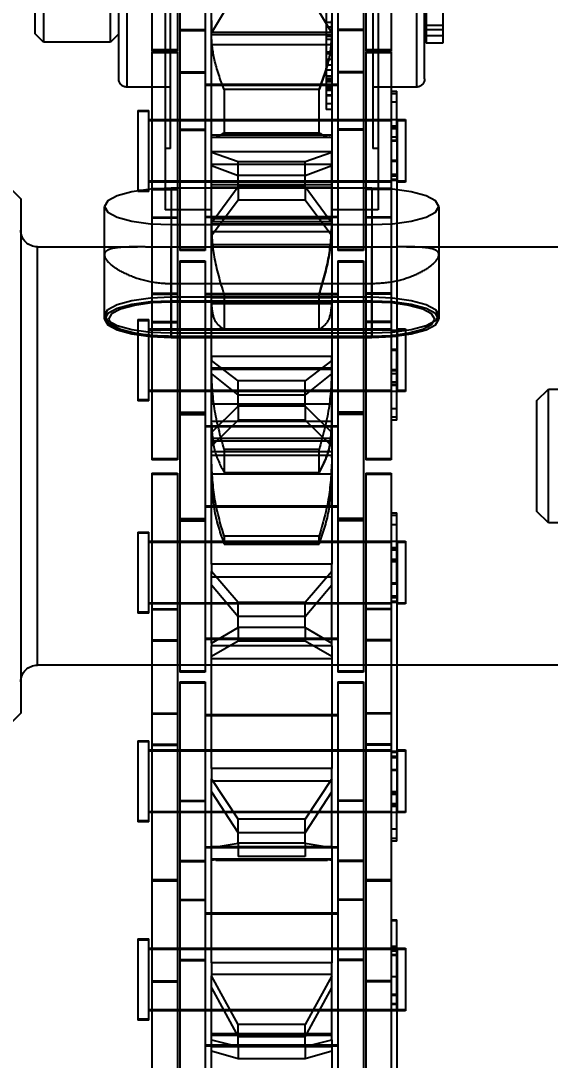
# Model space of a CAD drawing. Header units: metres. Extents: x 0 to 63075, y 0 to 44550.
# Drawn here: x 40363.4 to 40395, y 16396 to 16458.2 of the extents above; entities that cross this region are included whole.
import ezdxf

# ---------------------------------------------------------------- set-up
doc = ezdxf.new("R2010")
doc.units = ezdxf.units.M
doc.header["$LTSCALE"] = 75
doc.linetypes.add('HIDDEN2', pattern=[4.7625, 3.175, -1.5875])
doc.layers.add('SDM', color=7, linetype='Continuous')
doc.layers.add('ST1', color=7, linetype='HIDDEN2')
doc.styles.add('ROMANS', font='ROMANS.SHX')
doc.dimstyles.new('75___1-75', dxfattribs={"dimscale": 75, "dimtxt": 2.5, "dimasz": 2, "dimexe": 1.5, "dimexo": 1, "dimgap": 0.5, "dimtad": 1, "dimdec": 0, "dimzin": 12, "dimtxsty": 'ROMANS', "dimcen": 0, "dimclrd": 256, "dimclre": 256, "dimclrt": 3, "dimazin": 3, "dimtfac": 1, "dimtdec": 0, "dimtmove": 0, "dimatfit": 0, "dimfxl": 1, "dimlwd": -1, "dimlwe": -1, "dimarcsym": 0})

# ---------------------------------------------------------------- blocks, each defined once
blk = doc.blocks.new('*D33')
at = {"layer": 'Defpoints', "color": 0, "transparency": 16777216}
for p in [(40258.386, 16728.439), (42591.048, 16728.439), (40410.623, 16285.374)]:
    blk.add_point(p, dxfattribs=at)
at = {"layer": 'SDM', "transparency": 16777216}
for p, q in [((42591.048, 16878.439), (42591.048, 17585.582)), ((40333.386, 16728.439), (42703.548, 16728.439)), ((42591.048, 16285.374), (42591.048, 16728.439)), ((40485.623, 16285.374), (42703.548, 16285.374)), ((42591.048, 16135.374), (42591.048, 15985.374))]:
    blk.add_line(p, q, dxfattribs=at)
for points in [[(42566.048, 16878.439), (42616.048, 16878.439), (42591.048, 16728.439)], [(42566.048, 16135.374), (42616.048, 16135.374), (42591.048, 16285.374)]]:
    blk.add_solid(points, dxfattribs=at)
at = {"layer": 'SDM', "color": 3, "transparency": 16777216, "insert": (42459.798, 17307.01), "char_height": 187.5, "attachment_point": 5, "rotation": 90, "style": 'ROMANS'}
blk.add_mtext('443', dxfattribs=at)
blk = doc.blocks.new('A$Cb88ac2a3')
at = {"layer": 'ST1'}
for p, q in [((92.645, 1516.745), (92.645, 1535.795)), ((75.843, 1527.408), (75.843, 1516.225)), ((77.363, 1527.408), (77.363, 1516.225)), ((88.637, 1527.408), (88.637, 1516.225)), ((90.157, 1527.408), (90.157, 1516.225)), ((73.855, 1514.544), (73.855, 1526.27)), ((74.344, 1526.27), (74.344, 1514.055)), ((76.625, 1526.27), (76.625, 1506.726)), ((76.944, 1526.27), (76.944, 1510.391)), ((89.056, 1510.391), (89.056, 1526.27)), ((89.375, 1526.27), (89.375, 1506.726)), ((91.656, 1526.27), (91.656, 1514.055)), ((92.145, 1514.544), (92.145, 1526.27)), ((96.645, 1526.27), (96.645, 1516.745)), ((97.145, 1517.245), (97.145, 1526.27)), ((79.395, 1523.077), (79.395, 1517.184)), ((86.605, 1517.184), (86.605, 1523.077)), ((77.515, 1520.874), (77.515, 1514.909)), ((79.035, 1520.874), (79.035, 1514.909)), ((86.965, 1520.874), (86.965, 1514.909)), ((88.485, 1520.874), (88.485, 1514.909)), ((79.4, 1517.296), (81, 1519.964)), ((85, 1519.964), (86.6, 1517.296)), ((72.755, 1519.068), (72.755, 1517.737)), ((73.755, 1519.068), (73.755, 1517.737)), ((79.73, 1518.851), (79.73, 1517.944)), ((72.755, 1517.737), (73.755, 1517.737)), ((72.755, 1517.737), (72.755, 1517.12)), ((73.755, 1517.737), (73.755, 1517.12)), ((79.73, 1517.944), (79.395, 1517.944)), ((79.73, 1517.66), (79.395, 1517.66)), ((79.4, 1517.321), (79.4, 1518.042)), ((79.73, 1517.944), (79.73, 1517.341)), ((86.6, 1518.042), (86.6, 1517.321)), ((72.755, 1517.484), (73.755, 1517.484)), ((72.755, 1517.12), (73.755, 1517.12)), ((72.755, 1517.12), (72.755, 1516.673)), ((73.755, 1517.12), (73.755, 1516.673)), ((77.515, 1517.498), (79.035, 1517.498)), ((77.515, 1517.45), (79.035, 1517.45)), ((79.73, 1517.341), (79.395, 1517.341)), ((79.395, 1517.184), (79.395, 1517.114)), ((79.395, 1517.184), (86.605, 1517.184)), ((79.395, 1517.114), (79.395, 1511.166)), ((79.73, 1517.098), (79.395, 1517.098)), ((79.4, 1517.321), (86.6, 1517.321)), ((79.4, 1517.321), (79.4, 1510.188)), ((79.73, 1517.341), (79.73, 1516.913)), ((86.6, 1510.188), (86.6, 1517.321)), ((86.605, 1517.114), (86.605, 1517.184)), ((86.605, 1511.166), (86.605, 1517.114)), ((88.485, 1517.498), (86.965, 1517.498)), ((88.485, 1517.45), (86.965, 1517.45)), ((92.145, 1517.245), (92.645, 1516.745)), ((96.645, 1516.745), (97.145, 1517.245)), ((72.755, 1516.673), (73.755, 1516.673)), ((79.73, 1516.913), (79.395, 1516.913)), ((79.4, 1516.585), (86.6, 1516.585)), ((79.73, 1516.913), (79.73, 1516.063)), ((92.645, 1516.745), (96.645, 1516.745)), ((75.843, 1516.276), (77.363, 1516.276)), ((75.843, 1516.225), (77.363, 1516.225)), ((75.843, 1516.188), (75.843, 1516.134)), ((77.363, 1516.188), (75.843, 1516.188)), ((75.843, 1516.134), (75.843, 1507.932)), ((77.363, 1516.134), (75.843, 1516.134)), ((77.363, 1516.188), (77.363, 1516.134)), ((77.363, 1516.134), (77.363, 1507.932)), ((79.73, 1516.17), (79.395, 1516.17)), ((79.73, 1516.063), (79.395, 1516.063)), ((79.73, 1515.729), (79.395, 1515.729)), ((79.73, 1516.063), (79.73, 1512.717)), ((88.637, 1516.276), (90.157, 1516.276)), ((88.637, 1516.225), (90.157, 1516.225)), ((88.637, 1516.188), (88.637, 1516.134)), ((90.157, 1516.188), (88.637, 1516.188)), ((88.637, 1516.134), (88.637, 1507.932)), ((90.157, 1516.134), (88.637, 1516.134)), ((90.157, 1516.188), (90.157, 1516.134)), ((90.157, 1516.134), (90.157, 1507.932)), ((79.73, 1515.381), (79.395, 1515.381)), ((77.515, 1514.966), (79.035, 1514.966)), ((77.515, 1514.909), (79.035, 1514.909)), ((77.515, 1514.909), (77.515, 1504.294)), ((79.035, 1514.909), (79.035, 1504.294)), ((79.73, 1515.084), (79.395, 1515.084)), ((79.73, 1514.724), (79.395, 1514.724)), ((79.73, 1514.6), (79.395, 1514.6)), ((79.73, 1514.544), (79.395, 1514.544)), ((79.73, 1514.479), (79.395, 1514.479)), ((88.485, 1514.966), (86.965, 1514.966)), ((88.485, 1514.909), (86.965, 1514.909)), ((86.965, 1514.909), (86.965, 1504.294)), ((88.485, 1514.909), (88.485, 1504.294)), ((74.344, 1514.055), (76.944, 1514.055)), ((86.965, 1514.228), (79.035, 1514.228)), ((86.965, 1514.174), (79.035, 1514.174)), ((79.73, 1514.456), (79.395, 1514.456)), ((79.73, 1514.39), (79.395, 1514.39)), ((79.73, 1514.2), (79.395, 1514.2)), ((79.73, 1514.12), (79.395, 1514.12)), ((79.73, 1514.096), (79.395, 1514.096)), ((79.73, 1513.995), (79.395, 1513.995)), ((79.73, 1513.887), (79.395, 1513.887)), ((79.73, 1513.875), (79.395, 1513.875)), ((79.73, 1513.871), (79.395, 1513.871)), ((79.395, 1513.85), (79.73, 1513.85)), ((80.157, 1513.907), (85.843, 1513.907)), ((80.157, 1511.329), (80.157, 1513.907)), ((85.843, 1513.907), (85.843, 1511.329)), ((89.056, 1514.055), (91.656, 1514.055)), ((75.511, 1513.648), (75.511, 1513.82)), ((75.843, 1513.82), (75.511, 1513.82)), ((75.511, 1513.648), (75.843, 1513.648)), ((75.511, 1510.816), (75.511, 1513.648)), ((79.73, 1513.592), (79.395, 1513.592)), ((79.73, 1513.589), (79.395, 1513.589)), ((79.395, 1513.537), (79.73, 1513.537)), ((75.511, 1513.148), (75.843, 1513.148)), ((79.395, 1513.051), (79.73, 1513.051)), ((79.395, 1512.717), (79.73, 1512.717)), ((90.342, 1512.612), (90.342, 1512.667)), ((91, 1512.667), (90.342, 1512.667)), ((90.342, 1507.815), (90.342, 1512.612)), ((91, 1512.612), (90.342, 1512.612)), ((91, 1512.667), (91, 1512.612)), ((91, 1512.612), (91, 1507.815)), ((75, 1512.113), (75, 1512.059)), ((75.474, 1512.113), (75, 1512.113)), ((75, 1512.059), (75, 1508.369)), ((75.474, 1512.059), (75, 1512.059)), ((75.474, 1512.059), (75.474, 1512.113)), ((75.474, 1508.369), (75.474, 1512.059)), ((77.363, 1512.113), (75.511, 1512.113)), ((90.342, 1512.113), (75.843, 1512.113)), ((77.363, 1512.059), (75.843, 1512.059)), ((90.342, 1512.059), (75.843, 1512.059)), ((79.035, 1512.113), (77.515, 1512.113)), ((79.035, 1512.059), (77.515, 1512.059)), ((86.965, 1512.113), (79.035, 1512.113)), ((86.965, 1512.059), (79.035, 1512.059)), ((88.485, 1512.113), (86.965, 1512.113)), ((88.485, 1512.059), (86.965, 1512.059)), ((90.157, 1512.113), (88.637, 1512.113)), ((90.157, 1512.059), (88.637, 1512.059)), ((75.843, 1511.744), (75.474, 1511.744)), ((75.843, 1511.69), (75.474, 1511.69)), ((75.511, 1511.555), (75.843, 1511.555)), ((77.515, 1511.534), (79.035, 1511.534)), ((77.515, 1511.484), (79.035, 1511.484)), ((88.485, 1511.534), (86.965, 1511.534)), ((88.485, 1511.484), (86.965, 1511.484)), ((75.511, 1511.055), (75.843, 1511.055)), ((75.511, 1510.873), (75.843, 1510.873)), ((75.511, 1510.816), (75.843, 1510.816)), ((75.511, 1510.816), (75.511, 1498.299)), ((79.392, 1511.05), (86.608, 1511.05)), ((79.392, 1511.05), (79.392, 1511.05)), ((86.605, 1511.21), (79.395, 1511.21)), ((79.395, 1511.182), (86.605, 1511.182)), ((79.395, 1511.166), (79.395, 1506)), ((85.843, 1511.329), (80.157, 1511.329)), ((86.605, 1506), (86.605, 1511.166)), ((76.625, 1510.391), (76.944, 1510.391)), ((79.4, 1510.188), (86.6, 1510.188)), ((79.4, 1510.152), (79.4, 1510.188)), ((79.4, 1510.152), (81, 1509.584)), ((79.4, 1505.945), (79.4, 1510.152)), ((85, 1509.584), (86.6, 1510.152)), ((86.6, 1510.188), (86.6, 1510.152)), ((86.6, 1505.945), (86.6, 1510.152)), ((89.056, 1510.391), (89.375, 1510.391)), ((75.511, 1509.663), (75.843, 1509.663)), ((75.511, 1509.612), (75.843, 1509.612)), ((81, 1508.123), (81, 1509.584)), ((81, 1509.584), (85, 1509.584)), ((85, 1508.123), (85, 1509.584)), ((79.4, 1509.425), (86.6, 1509.425)), ((81, 1508.765), (79.4, 1509.376)), ((86.6, 1509.376), (85, 1508.765)), ((75, 1508.423), (75.474, 1508.423)), ((75, 1508.369), (75.474, 1508.369)), ((75.474, 1508.792), (75.843, 1508.792)), ((75.474, 1508.738), (75.843, 1508.738)), ((75.511, 1508.823), (75.843, 1508.823)), ((75.511, 1508.768), (75.843, 1508.768)), ((75.511, 1508.522), (75.843, 1508.522)), ((75.511, 1508.468), (75.843, 1508.468)), ((75.843, 1508.423), (77.363, 1508.423)), ((75.843, 1508.423), (90.342, 1508.423)), ((75.843, 1508.369), (77.363, 1508.369)), ((75.843, 1508.369), (90.342, 1508.369)), ((77.515, 1508.423), (79.035, 1508.423)), ((77.515, 1508.369), (79.035, 1508.369)), ((79.035, 1508.423), (86.965, 1508.423)), ((79.035, 1508.369), (86.965, 1508.369)), ((81, 1508.765), (85, 1508.765)), ((86.965, 1508.423), (88.485, 1508.423)), ((86.965, 1508.369), (88.485, 1508.369)), ((88.637, 1508.423), (90.157, 1508.423)), ((88.637, 1508.369), (90.157, 1508.369)), ((75.843, 1507.99), (77.363, 1507.99)), ((75.843, 1507.932), (77.363, 1507.932)), ((75.843, 1507.932), (75.843, 1501.673)), ((77, 1508.004), (77, 1501.267)), ((77, 1508.004), (89, 1508.004)), ((77.363, 1507.932), (77.363, 1501.673)), ((86.6, 1508.234), (79.4, 1508.234)), ((86.6, 1508.225), (79.4, 1508.225)), ((81, 1508.123), (79.4, 1505.945)), ((79.4, 1508.052), (86.6, 1508.052)), ((81, 1508.123), (85, 1508.123)), ((81, 1508.123), (81, 1507.301)), ((86.6, 1505.945), (85, 1508.123)), ((85, 1508.123), (85, 1507.301)), ((90.157, 1507.99), (88.637, 1507.99)), ((90.157, 1507.932), (88.637, 1507.932)), ((88.637, 1507.932), (88.637, 1501.673)), ((89, 1508.004), (89, 1501.267)), ((90.157, 1507.932), (90.157, 1501.673)), ((90.342, 1507.87), (91, 1507.87)), ((90.342, 1507.815), (91, 1507.815)), ((98.5, 1507.875), (98, 1507.375)), ((79.4, 1505.158), (81, 1507.301)), ((81, 1507.301), (85, 1507.301)), ((85, 1507.301), (86.6, 1505.158)), ((98, 1507.375), (98, 1476.625)), ((73, 1506.918), (73, 1500.181)), ((76.625, 1506.726), (79.395, 1506.726)), ((86.605, 1506.726), (89.375, 1506.726)), ((93, 1500.181), (93, 1506.918)), ((75.843, 1506.289), (77.363, 1506.289)), ((75.843, 1506.238), (77.363, 1506.238)), ((77, 1505.832), (77, 1499.095)), ((89, 1505.832), (77, 1505.832)), ((79.035, 1506.308), (86.965, 1506.308)), ((79.035, 1506.254), (86.965, 1506.254)), ((79.395, 1506), (86.605, 1506)), ((79.395, 1506), (79.395, 1505.897)), ((79.395, 1505.897), (79.395, 1506)), ((79.395, 1505.897), (79.395, 1501.048)), ((79.4, 1506.188), (86.6, 1506.188)), ((79.4, 1505.398), (79.4, 1505.945)), ((86.6, 1505.88), (79.4, 1505.88)), ((86.6, 1505.945), (86.6, 1505.398)), ((86.605, 1505.897), (86.605, 1506)), ((86.605, 1506), (86.605, 1505.897)), ((86.605, 1501.048), (86.605, 1505.897)), ((90.157, 1506.289), (88.637, 1506.289)), ((90.157, 1506.238), (88.637, 1506.238)), ((89, 1505.832), (89, 1499.095)), ((79.4, 1505.398), (86.6, 1505.398)), ((79.4, 1505.398), (79.4, 1497.957)), ((86.6, 1497.957), (86.6, 1505.398)), ((79.4, 1504.623), (86.6, 1504.623)), ((74.936, 1504.5), (41.238, 1504.5)), ((73, 1504.03), (73, 1500.421)), ((77, 1501.267), (77, 1504.484)), ((77, 1504.484), (89, 1504.484)), ((77, 1501.507), (77, 1504.484)), ((77.515, 1504.348), (79.035, 1504.348)), ((77.515, 1504.294), (79.035, 1504.294)), ((79.4, 1504.484), (86.6, 1504.484)), ((86.965, 1504.348), (88.485, 1504.348)), ((86.965, 1504.294), (88.485, 1504.294)), ((89, 1501.267), (89, 1504.484)), ((89, 1501.507), (89, 1504.484)), ((97, 1504.5), (91.027, 1504.5)), ((93, 1500.421), (93, 1504.03)), ((97, 1479.525), (97, 1504.497)), ((97, 1479.525), (97, 1504.497)), ((77.515, 1503.673), (77.515, 1503.618)), ((79.035, 1503.673), (77.515, 1503.673)), ((77.515, 1503.618), (77.515, 1494.477)), ((79.035, 1503.618), (77.515, 1503.618)), ((79.035, 1503.673), (79.035, 1503.618)), ((79.035, 1503.618), (79.035, 1494.477)), ((86.965, 1503.673), (86.965, 1503.618)), ((88.485, 1503.673), (86.965, 1503.673)), ((86.965, 1503.618), (86.965, 1494.477)), ((88.485, 1503.618), (86.965, 1503.618)), ((88.485, 1503.673), (88.485, 1503.618)), ((88.485, 1503.618), (88.485, 1494.477)), ((77, 1499.095), (77, 1502.312)), ((89, 1502.312), (77, 1502.312)), ((77, 1499.335), (77, 1502.312)), ((86.6, 1502.312), (79.4, 1502.312)), ((89, 1499.095), (89, 1502.312)), ((89, 1499.335), (89, 1502.312)), ((75.843, 1501.733), (77.363, 1501.733)), ((75.843, 1501.673), (77.363, 1501.673)), ((75.843, 1501.673), (75.843, 1491.778)), ((77, 1501.199), (77, 1501.507)), ((89, 1501.507), (77, 1501.507)), ((77.363, 1501.673), (77.363, 1491.778)), ((86.965, 1501.713), (79.035, 1501.713)), ((86.965, 1501.658), (79.035, 1501.658)), ((86.605, 1501.473), (79.395, 1501.473)), ((80.157, 1501.663), (85.843, 1501.663)), ((80.157, 1499.562), (80.157, 1501.663)), ((85.843, 1501.663), (85.843, 1499.562)), ((90.157, 1501.733), (88.637, 1501.733)), ((90.157, 1501.673), (88.637, 1501.673)), ((88.637, 1501.673), (88.637, 1491.778)), ((89, 1501.507), (89, 1501.199)), ((90.157, 1501.673), (90.157, 1491.778)), ((77, 1501.267), (89, 1501.267)), ((77, 1501.199), (89, 1501.199)), ((79.395, 1501.107), (86.605, 1501.107)), ((79.395, 1501.048), (79.395, 1497.261)), ((86.605, 1497.261), (86.605, 1501.048)), ((89, 1501.199), (89.583, 1501.186)), ((75, 1499.598), (75, 1499.543)), ((75.474, 1499.598), (75, 1499.598)), ((75.474, 1499.543), (75.474, 1499.598)), ((75.843, 1500.032), (77.363, 1500.032)), ((75.843, 1499.98), (77.363, 1499.98)), ((77.363, 1499.598), (75.843, 1499.598)), ((90.342, 1499.598), (75.843, 1499.598)), ((79.035, 1499.598), (77.515, 1499.598)), ((86.965, 1499.598), (79.035, 1499.598)), ((85.843, 1499.562), (80.157, 1499.562)), ((88.485, 1499.598), (86.965, 1499.598)), ((90.157, 1500.032), (88.637, 1500.032)), ((90.157, 1499.98), (88.637, 1499.98)), ((90.157, 1499.598), (88.637, 1499.598)), ((90.342, 1500.096), (90.342, 1500.152)), ((91, 1500.152), (90.342, 1500.152)), ((90.342, 1495.299), (90.342, 1500.096)), ((91, 1500.096), (90.342, 1500.096)), ((91, 1500.152), (91, 1500.096)), ((91, 1500.096), (91, 1495.299)), ((75, 1499.543), (75, 1495.853)), ((75.474, 1499.543), (75, 1499.543)), ((75.474, 1495.853), (75.474, 1499.543)), ((75.843, 1499.229), (75.474, 1499.229)), ((75.843, 1499.174), (75.474, 1499.174)), ((75.511, 1499.499), (75.843, 1499.499)), ((75.511, 1499.443), (75.843, 1499.443)), ((75.511, 1499.198), (75.843, 1499.198)), ((75.511, 1499.143), (75.843, 1499.143)), ((77.363, 1499.543), (75.843, 1499.543)), ((90.342, 1499.543), (75.843, 1499.543)), ((77, 1499.335), (89, 1499.335)), ((77, 1499.335), (77, 1499.154)), ((89, 1499.162), (77, 1499.162)), ((77, 1499.153), (89, 1499.153)), ((89, 1499.095), (77, 1499.095)), ((79.035, 1499.543), (77.515, 1499.543)), ((86.965, 1499.543), (79.035, 1499.543)), ((88.485, 1499.543), (86.965, 1499.543)), ((90.157, 1499.543), (88.637, 1499.543)), ((89, 1499.335), (89, 1499.154)), ((75.511, 1498.358), (75.843, 1498.358)), ((75.511, 1498.299), (75.843, 1498.299)), ((75.511, 1494.146), (75.511, 1498.299)), ((79.4, 1497.957), (86.6, 1497.957)), ((79.4, 1497.715), (79.4, 1497.957)), ((79.4, 1497.715), (81, 1496.485)), ((79.4, 1493.4), (79.4, 1497.715)), ((85, 1496.485), (86.6, 1497.715)), ((86.6, 1497.957), (86.6, 1497.715)), ((86.6, 1493.4), (86.6, 1497.715)), ((75.511, 1497.149), (75.843, 1497.149)), ((75.511, 1497.096), (75.843, 1497.096)), ((79.395, 1497.261), (86.605, 1497.261)), ((79.395, 1497.261), (79.395, 1497.138)), ((79.395, 1497.138), (79.395, 1497.261)), ((79.395, 1497.138), (79.395, 1493.973)), ((79.4, 1497.171), (86.6, 1497.171)), ((86.605, 1497.138), (86.605, 1497.261)), ((86.605, 1497.261), (86.605, 1497.138)), ((86.605, 1493.973), (86.605, 1497.138)), ((75.511, 1496.914), (75.843, 1496.914)), ((81, 1495.644), (79.4, 1496.915)), ((81, 1494.987), (81, 1496.485)), ((81, 1496.485), (85, 1496.485)), ((86.6, 1496.915), (85, 1495.644)), ((85, 1494.987), (85, 1496.485)), ((66.444, 1496), (37.135, 1496)), ((66.444, 1492), (66.444, 1496)), ((67.135, 1495.309), (66.444, 1496)), ((75, 1495.908), (75.474, 1495.908)), ((75, 1495.853), (75.474, 1495.853)), ((75.474, 1496.277), (75.843, 1496.277)), ((75.474, 1496.222), (75.843, 1496.222)), ((75.511, 1496.411), (75.843, 1496.411)), ((75.511, 1495.853), (77.363, 1495.853)), ((75.843, 1495.908), (77.363, 1495.908)), ((75.843, 1495.908), (90.342, 1495.908)), ((75.843, 1495.853), (90.342, 1495.853)), ((77.515, 1495.908), (79.035, 1495.908)), ((77.515, 1495.853), (79.035, 1495.853)), ((79.035, 1495.908), (86.965, 1495.908)), ((79.035, 1495.853), (86.965, 1495.853)), ((86.965, 1495.908), (88.485, 1495.908)), ((86.965, 1495.853), (88.485, 1495.853)), ((88.637, 1495.908), (90.157, 1495.908)), ((88.637, 1495.853), (90.157, 1495.853)), ((67.135, 1492), (67.135, 1495.309)), ((81, 1495.644), (85, 1495.644)), ((90.342, 1495.355), (91, 1495.355)), ((90.342, 1495.299), (91, 1495.299)), ((75.511, 1494.821), (75.843, 1494.821)), ((77.515, 1494.621), (79.035, 1494.621)), ((86.605, 1495.118), (79.395, 1495.118)), ((81, 1494.987), (79.4, 1493.4)), ((81, 1494.987), (85, 1494.987)), ((81, 1494.987), (81, 1494.145)), ((86.6, 1493.4), (85, 1494.987)), ((85, 1494.987), (85, 1494.145)), ((88.485, 1494.621), (86.965, 1494.621)), ((75.511, 1494.319), (75.843, 1494.319)), ((75.511, 1494.146), (75.843, 1494.146)), ((77.515, 1494.569), (79.035, 1494.569)), ((77.515, 1494.536), (79.035, 1494.536)), ((77.515, 1494.477), (79.035, 1494.477)), ((77.515, 1494.477), (77.515, 1488.127)), ((79.035, 1494.477), (79.035, 1488.127)), ((79.395, 1494.068), (86.605, 1494.068)), ((79.395, 1493.973), (79.395, 1492.021)), ((79.4, 1492.598), (81, 1494.145)), ((81, 1494.145), (85, 1494.145)), ((85, 1494.145), (86.6, 1492.598)), ((86.605, 1492.021), (86.605, 1493.973)), ((88.485, 1494.569), (86.965, 1494.569)), ((88.485, 1494.536), (86.965, 1494.536)), ((88.485, 1494.477), (86.965, 1494.477)), ((86.965, 1494.477), (86.965, 1488.127)), ((88.485, 1494.477), (88.485, 1488.127)), ((79.035, 1493.793), (86.965, 1493.793)), ((79.035, 1493.738), (86.965, 1493.738)), ((79.4, 1493.044), (79.4, 1493.4)), ((86.6, 1493.4), (86.6, 1493.044)), ((86.605, 1492.911), (79.395, 1492.911)), ((79.4, 1493.044), (86.6, 1493.044)), ((79.4, 1493.044), (79.4, 1485.535)), ((86.6, 1485.535), (86.6, 1493.044)), ((79.4, 1492.255), (86.6, 1492.255)), ((80.157, 1492.387), (85.843, 1492.387)), ((80.157, 1491.016), (80.157, 1492.387)), ((85.843, 1492.387), (85.843, 1491.016)), ((66.444, 1488), (66.444, 1492)), ((67.135, 1488.69), (67.135, 1492)), ((75.843, 1491.833), (77.363, 1491.833)), ((75.843, 1491.778), (77.363, 1491.778)), ((79.395, 1492.021), (86.605, 1492.021)), ((79.395, 1492.021), (79.395, 1491.892)), ((79.395, 1491.892), (79.395, 1492.021)), ((79.395, 1491.892), (79.395, 1490.793)), ((86.605, 1491.892), (86.605, 1492.021)), ((86.605, 1490.793), (86.605, 1491.892)), ((88.637, 1491.833), (90.157, 1491.833)), ((88.637, 1491.778), (90.157, 1491.778)), ((75.843, 1490.974), (75.843, 1490.918)), ((77.363, 1490.974), (75.843, 1490.974)), ((75.843, 1490.918), (75.843, 1480.942)), ((77.363, 1490.918), (75.843, 1490.918)), ((77.363, 1490.974), (77.363, 1490.918)), ((77.363, 1490.918), (77.363, 1480.942)), ((79.395, 1490.912), (86.605, 1490.912)), ((85.843, 1491.016), (80.157, 1491.016)), ((88.637, 1490.974), (88.637, 1490.918)), ((90.157, 1490.974), (88.637, 1490.974)), ((88.637, 1490.918), (88.637, 1480.942)), ((90.157, 1490.918), (88.637, 1490.918)), ((90.157, 1490.974), (90.157, 1490.918)), ((90.157, 1490.918), (90.157, 1480.942)), ((86.965, 1489.014), (79.035, 1489.014)), ((66.444, 1488), (67.135, 1488.69)), ((75.511, 1488.449), (75.511, 1488.606)), ((75.843, 1488.606), (75.511, 1488.606)), ((75.511, 1488.449), (75.843, 1488.449)), ((75.511, 1487.895), (75.511, 1488.449)), ((86.965, 1488.958), (79.035, 1488.958)), ((37.135, 1488), (66.444, 1488)), ((75.511, 1487.895), (75.843, 1487.895)), ((75.511, 1484.332), (75.511, 1487.895)), ((77.515, 1488.271), (79.035, 1488.271)), ((77.515, 1488.219), (79.035, 1488.219)), ((77.515, 1488.187), (79.035, 1488.187)), ((77.515, 1488.127), (79.035, 1488.127)), ((77.515, 1488.127), (77.515, 1479.078)), ((79.035, 1488.127), (79.035, 1479.078)), ((88.485, 1488.271), (86.965, 1488.271)), ((88.485, 1488.219), (86.965, 1488.219)), ((88.485, 1488.187), (86.965, 1488.187)), ((88.485, 1488.127), (86.965, 1488.127)), ((86.965, 1488.127), (86.965, 1479.078)), ((88.485, 1488.127), (88.485, 1479.078)), ((80.157, 1487.198), (85.843, 1487.198)), ((80.157, 1486.722), (80.157, 1487.198)), ((85.843, 1487.198), (85.843, 1486.722)), ((90.342, 1487.397), (90.342, 1487.452)), ((91, 1487.452), (90.342, 1487.452)), ((90.342, 1487.354), (90.342, 1487.397)), ((91, 1487.397), (90.342, 1487.397)), ((90.342, 1482.6), (90.342, 1487.354)), ((91, 1487.452), (91, 1487.397)), ((91, 1487.397), (91, 1482.6)), ((75, 1486.899), (75, 1486.843)), ((75.474, 1486.899), (75, 1486.899)), ((75, 1486.843), (75, 1483.153)), ((75.474, 1486.843), (75, 1486.843)), ((75.474, 1486.843), (75.474, 1486.899)), ((75.474, 1483.153), (75.474, 1486.843)), ((75.843, 1486.53), (75.474, 1486.53)), ((77.363, 1486.899), (75.511, 1486.899)), ((90.342, 1486.899), (75.843, 1486.899)), ((77.363, 1486.843), (75.843, 1486.843)), ((90.342, 1486.843), (75.843, 1486.843)), ((79.035, 1486.899), (77.515, 1486.899)), ((79.035, 1486.843), (77.515, 1486.843)), ((86.965, 1486.899), (79.035, 1486.899)), ((86.965, 1486.843), (79.035, 1486.843)), ((85.843, 1486.722), (80.157, 1486.722)), ((88.485, 1486.899), (86.965, 1486.899)), ((88.485, 1486.843), (86.965, 1486.843)), ((90.157, 1486.899), (88.637, 1486.899)), ((90.157, 1486.843), (88.637, 1486.843)), ((75.843, 1486.474), (75.474, 1486.474)), ((75.511, 1486.362), (75.843, 1486.362)), ((75.511, 1485.809), (75.843, 1485.809)), ((75.511, 1485.718), (75.843, 1485.718)), ((75.511, 1485.665), (75.843, 1485.665)), ((79.4, 1485.535), (86.6, 1485.535)), ((79.4, 1485.094), (79.4, 1485.535)), ((86.6, 1485.535), (86.6, 1485.094)), ((79.4, 1485.094), (81, 1483.242)), ((79.4, 1480.809), (79.4, 1485.094)), ((79.4, 1484.75), (86.6, 1484.75)), ((85, 1483.242), (86.6, 1485.094)), ((86.6, 1480.809), (86.6, 1485.094)), ((75.511, 1484.39), (75.843, 1484.39)), ((75.511, 1484.332), (75.843, 1484.332)), ((75.511, 1484.332), (75.511, 1471.857)), ((81, 1482.406), (79.4, 1484.296)), ((86.6, 1484.296), (85, 1482.406)), ((75.474, 1483.578), (75.843, 1483.578)), ((75.474, 1483.522), (75.843, 1483.522)), ((75.511, 1483.629), (75.843, 1483.629)), ((75.511, 1483.574), (75.843, 1483.574)), ((75, 1483.209), (75.474, 1483.209)), ((75, 1483.153), (75.474, 1483.153)), ((75.511, 1483.298), (75.843, 1483.298)), ((75.511, 1483.242), (75.843, 1483.242)), ((75.843, 1483.209), (77.363, 1483.209)), ((75.843, 1483.209), (90.342, 1483.209)), ((75.843, 1483.153), (77.363, 1483.153)), ((75.843, 1483.153), (90.342, 1483.153)), ((75.843, 1482.869), (77.363, 1482.869)), ((75.843, 1482.817), (77.363, 1482.817)), ((77.515, 1483.209), (79.035, 1483.209)), ((77.515, 1483.153), (79.035, 1483.153)), ((79.035, 1483.209), (86.965, 1483.209)), ((79.035, 1483.153), (86.965, 1483.153)), ((81, 1481.754), (81, 1483.242)), ((81, 1483.242), (85, 1483.242)), ((85, 1481.754), (85, 1483.242)), ((86.965, 1483.209), (88.485, 1483.209)), ((86.965, 1483.153), (88.485, 1483.153)), ((88.637, 1483.209), (90.157, 1483.209)), ((88.637, 1483.153), (90.157, 1483.153)), ((90.157, 1482.869), (88.637, 1482.869)), ((90.157, 1482.817), (88.637, 1482.817)), ((81, 1482.406), (85, 1482.406)), ((90.342, 1482.655), (91, 1482.655)), ((90.342, 1482.6), (91, 1482.6)), ((81, 1481.754), (79.4, 1480.809)), ((81, 1481.754), (85, 1481.754)), ((81, 1481.754), (81, 1480.921)), ((86.6, 1480.809), (85, 1481.754)), ((85, 1481.754), (85, 1480.921)), ((75.843, 1481.001), (77.363, 1481.001)), ((75.843, 1480.942), (77.363, 1480.942)), ((75.843, 1480.942), (75.843, 1474.705)), ((77.363, 1480.942), (77.363, 1474.705)), ((79.035, 1481.094), (86.965, 1481.094)), ((79.035, 1481.038), (86.965, 1481.038)), ((79.4, 1480.019), (81, 1480.921)), ((81, 1480.921), (85, 1480.921)), ((85, 1480.921), (86.6, 1480.019)), ((90.157, 1481.001), (88.637, 1481.001)), ((90.157, 1480.942), (88.637, 1480.942)), ((88.637, 1480.942), (88.637, 1474.705)), ((90.157, 1480.942), (90.157, 1474.705)), ((79.4, 1480.656), (79.4, 1480.809)), ((79.4, 1480.656), (86.6, 1480.656)), ((79.4, 1480.656), (79.4, 1473.321)), ((86.6, 1480.809), (86.6, 1480.656)), ((86.6, 1473.321), (86.6, 1480.656)), ((79.4, 1479.878), (86.6, 1479.878)), ((41.238, 1479.5), (97, 1479.5)), ((77.515, 1479.134), (79.035, 1479.134)), ((77.515, 1479.078), (79.035, 1479.078)), ((79.4, 1479.5), (86.6, 1479.5)), ((86.965, 1479.134), (88.485, 1479.134)), ((86.965, 1479.078), (88.485, 1479.078)), ((77.515, 1478.498), (77.515, 1478.444)), ((79.035, 1478.498), (77.515, 1478.498)), ((77.515, 1478.444), (77.515, 1467.763)), ((79.035, 1478.444), (77.515, 1478.444)), ((79.035, 1478.498), (79.035, 1478.444)), ((79.035, 1478.444), (79.035, 1467.763)), ((86.965, 1478.498), (86.965, 1478.444)), ((88.485, 1478.498), (86.965, 1478.498)), ((86.965, 1478.444), (86.965, 1467.763)), ((88.485, 1478.444), (86.965, 1478.444)), ((88.485, 1478.498), (88.485, 1478.444)), ((88.485, 1478.444), (88.485, 1467.763)), ((75.843, 1476.63), (77.363, 1476.63)), ((75.843, 1476.58), (77.363, 1476.58)), ((90.157, 1476.63), (88.637, 1476.63)), ((90.157, 1476.58), (88.637, 1476.58)), ((98, 1476.625), (98.5, 1476.125)), ((86.965, 1476.538), (79.035, 1476.538)), ((86.965, 1476.484), (79.035, 1476.484)), ((75.843, 1474.763), (77.363, 1474.763)), ((75.843, 1474.705), (77.363, 1474.705)), ((75.843, 1474.705), (75.843, 1466.604)), ((77.363, 1474.705), (77.363, 1466.604)), ((90.157, 1474.763), (88.637, 1474.763)), ((90.157, 1474.705), (88.637, 1474.705)), ((88.637, 1474.705), (88.637, 1466.604)), ((90.157, 1474.705), (90.157, 1466.604)), ((90.342, 1474.922), (90.342, 1474.976)), ((91, 1474.976), (90.342, 1474.976)), ((90.342, 1474.88), (90.342, 1474.922)), ((91, 1474.922), (90.342, 1474.922)), ((90.342, 1470.125), (90.342, 1474.88)), ((91, 1474.976), (91, 1474.922)), ((91, 1474.922), (91, 1470.125)), ((75, 1474.423), (75, 1474.369)), ((75.474, 1474.423), (75, 1474.423)), ((75, 1474.369), (75, 1470.679)), ((75.474, 1474.369), (75, 1474.369)), ((75.474, 1474.369), (75.474, 1474.423)), ((75.474, 1470.679), (75.474, 1474.369)), ((75.511, 1474.333), (75.843, 1474.333)), ((75.511, 1474.28), (75.843, 1474.28)), ((77.363, 1474.423), (75.843, 1474.423)), ((90.342, 1474.423), (75.843, 1474.423)), ((77.363, 1474.369), (75.843, 1474.369)), ((90.342, 1474.369), (75.843, 1474.369)), ((79.035, 1474.423), (77.515, 1474.423)), ((79.035, 1474.369), (77.515, 1474.369)), ((86.965, 1474.423), (79.035, 1474.423)), ((86.965, 1474.369), (79.035, 1474.369)), ((88.485, 1474.423), (86.965, 1474.423)), ((88.485, 1474.369), (86.965, 1474.369)), ((90.157, 1474.423), (88.637, 1474.423)), ((90.157, 1474.369), (88.637, 1474.369)), ((75.843, 1474.054), (75.474, 1474.054)), ((75.843, 1474), (75.474, 1474)), ((75.511, 1474.003), (75.843, 1474.003)), ((75.511, 1473.948), (75.843, 1473.948)), ((75.511, 1473.241), (75.843, 1473.241)), ((75.511, 1473.19), (75.843, 1473.19)), ((79.4, 1473.321), (86.6, 1473.321)), ((79.4, 1472.695), (79.4, 1473.321)), ((86.6, 1473.321), (86.6, 1472.695)), ((79.4, 1472.695), (81, 1470.28)), ((79.4, 1468.579), (79.4, 1472.695)), ((79.4, 1472.562), (86.6, 1472.562)), ((85, 1470.28), (86.6, 1472.695)), ((86.6, 1468.579), (86.6, 1472.695)), ((75.511, 1471.914), (75.843, 1471.914)), ((75.511, 1471.857), (75.843, 1471.857)), ((75.511, 1468.972), (75.511, 1471.857)), ((75.511, 1471.766), (75.843, 1471.766)), ((81, 1469.477), (79.4, 1471.925)), ((86.6, 1471.925), (85, 1469.477)), ((75.474, 1471.102), (75.843, 1471.102)), ((75.474, 1471.048), (75.843, 1471.048)), ((75.511, 1471.214), (75.843, 1471.214)), ((77.515, 1471.41), (79.035, 1471.41)), ((77.515, 1471.36), (79.035, 1471.36)), ((88.485, 1471.41), (86.965, 1471.41)), ((88.485, 1471.36), (86.965, 1471.36)), ((75, 1470.733), (75.474, 1470.733)), ((75, 1470.679), (75.474, 1470.679)), ((75.511, 1470.679), (77.363, 1470.679)), ((75.843, 1470.733), (77.363, 1470.733)), ((75.843, 1470.733), (90.342, 1470.733)), ((75.843, 1470.679), (90.342, 1470.679)), ((77.515, 1470.733), (79.035, 1470.733)), ((77.515, 1470.679), (79.035, 1470.679)), ((79.035, 1470.733), (86.965, 1470.733)), ((79.035, 1470.679), (86.965, 1470.679)), ((86.965, 1470.733), (88.485, 1470.733)), ((86.965, 1470.679), (88.485, 1470.679)), ((88.637, 1470.733), (90.157, 1470.733)), ((88.637, 1470.679), (90.157, 1470.679)), ((81, 1468.851), (81, 1470.28)), ((81, 1470.28), (85, 1470.28)), ((85, 1468.851), (85, 1470.28)), ((90.342, 1470.179), (91, 1470.179)), ((90.342, 1470.125), (91, 1470.125)), ((75.511, 1469.68), (75.843, 1469.68)), ((75.511, 1469.128), (75.843, 1469.128)), ((81, 1469.477), (85, 1469.477)), ((75.511, 1468.972), (75.843, 1468.972)), ((79.035, 1468.618), (86.965, 1468.618)), ((79.035, 1468.564), (86.965, 1468.564)), ((79.395, 1468.575), (86.605, 1468.575)), ((86.6, 1468.638), (79.4, 1468.638)), ((79.4, 1468.633), (86.6, 1468.633)), ((79.4, 1468.579), (79.4, 1461.707)), ((81, 1468.851), (79.569, 1468.608)), ((81, 1468.851), (85, 1468.851)), ((81, 1468.851), (81, 1468.053)), ((86.431, 1468.608), (85, 1468.851)), ((85, 1468.851), (85, 1468.053)), ((86.6, 1461.707), (86.6, 1468.579)), ((86.6, 1467.899), (79.4, 1467.899)), ((79.4, 1467.892), (86.6, 1467.892)), ((79.4, 1467.824), (79.669, 1467.863)), ((81, 1468.053), (85, 1468.053)), ((86.331, 1467.863), (86.6, 1467.824)), ((77.515, 1467.819), (79.035, 1467.819)), ((77.515, 1467.763), (79.035, 1467.763)), ((77.515, 1467.763), (77.515, 1461.839)), ((79.035, 1467.763), (79.035, 1461.839)), ((79.669, 1467.814), (86.331, 1467.814)), ((88.485, 1467.819), (86.965, 1467.819)), ((88.485, 1467.763), (86.965, 1467.763)), ((86.965, 1467.763), (86.965, 1461.839)), ((88.485, 1467.763), (88.485, 1461.839)), ((75.843, 1466.658), (77.363, 1466.658)), ((77.363, 1466.646), (75.843, 1466.646)), ((88.637, 1466.658), (90.157, 1466.658)), ((90.157, 1466.646), (88.637, 1466.646)), ((75.843, 1466.604), (77.363, 1466.604)), ((75.843, 1466.595), (75.843, 1455.363)), ((77.363, 1466.595), (75.843, 1466.595)), ((77.363, 1466.595), (77.363, 1455.363)), ((88.637, 1466.604), (90.157, 1466.604)), ((88.637, 1466.595), (88.637, 1455.363)), ((90.157, 1466.595), (88.637, 1466.595)), ((90.157, 1466.595), (90.157, 1455.363)), ((77.515, 1465.484), (79.035, 1465.484)), ((77.515, 1465.436), (79.035, 1465.436)), ((88.485, 1465.484), (86.965, 1465.484)), ((88.485, 1465.436), (86.965, 1465.436)), ((75.511, 1464.227), (75.511, 1464.278)), ((75.843, 1464.278), (75.511, 1464.278)), ((75.511, 1464.202), (75.511, 1464.227)), ((75.843, 1464.227), (75.511, 1464.227)), ((75.511, 1464.202), (75.843, 1464.202)), ((75.511, 1462.665), (75.511, 1464.202)), ((86.965, 1464.686), (79.035, 1464.686)), ((86.965, 1464.635), (79.035, 1464.635)), ((90.342, 1463.074), (90.342, 1463.124)), ((91, 1463.124), (90.342, 1463.124)), ((90.342, 1462.723), (90.342, 1463.074)), ((91, 1463.074), (90.342, 1463.074)), ((91, 1463.124), (91, 1463.074)), ((91, 1463.074), (91, 1462.723)), ((75, 1462.571), (75, 1462.52)), ((75.474, 1462.571), (75, 1462.571)), ((75, 1462.52), (75, 1462.25)), ((75.474, 1462.52), (75, 1462.52)), ((75.474, 1462.52), (75.474, 1462.571)), ((75.474, 1458.83), (75.474, 1462.52)), ((75.511, 1462.665), (75.843, 1462.665)), ((75.511, 1458.825), (75.511, 1462.665)), ((75.511, 1462.573), (75.843, 1462.573)), ((77.363, 1462.571), (75.511, 1462.571)), ((75.511, 1462.525), (75.843, 1462.525)), ((75.511, 1462.389), (75.843, 1462.389)), ((90.342, 1462.571), (75.843, 1462.571)), ((77.363, 1462.52), (75.843, 1462.52)), ((90.342, 1462.52), (75.843, 1462.52)), ((79.035, 1462.571), (77.515, 1462.571)), ((79.035, 1462.52), (77.515, 1462.52)), ((86.965, 1462.571), (79.035, 1462.571)), ((86.965, 1462.52), (79.035, 1462.52)), ((88.485, 1462.571), (86.965, 1462.571)), ((88.485, 1462.52), (86.965, 1462.52)), ((90.157, 1462.571), (88.637, 1462.571)), ((90.157, 1462.52), (88.637, 1462.52)), ((90.342, 1458.277), (90.342, 1462.723)), ((91, 1462.723), (91, 1458.277)), ((75, 1462.25), (75, 1458.83)), ((75.843, 1462.202), (75.474, 1462.202)), ((75.843, 1462.151), (75.474, 1462.151)), ((77.515, 1461.893), (79.035, 1461.893)), ((77.515, 1461.839), (79.035, 1461.839)), ((77.515, 1461.839), (77.515, 1454.755)), ((79.035, 1461.839), (79.035, 1454.755)), ((79.4, 1461.707), (86.6, 1461.707)), ((79.4, 1460.917), (79.4, 1461.707)), ((86.6, 1461.707), (86.6, 1460.917)), ((88.485, 1461.893), (86.965, 1461.893)), ((88.485, 1461.839), (86.965, 1461.839)), ((86.965, 1461.839), (86.965, 1454.755)), ((88.485, 1461.839), (88.485, 1454.755)), ((75.511, 1460.852), (75.843, 1460.852)), ((75.843, 1460.613), (77.363, 1460.613)), ((75.843, 1460.567), (77.363, 1460.567)), ((79.4, 1460.999), (86.6, 1460.999)), ((79.4, 1460.917), (81, 1458.017)), ((79.4, 1457.101), (79.4, 1460.917)), ((85, 1458.017), (86.6, 1460.917)), ((86.6, 1457.101), (86.6, 1460.917)), ((90.157, 1460.613), (88.637, 1460.613)), ((90.157, 1460.567), (88.637, 1460.567)), ((75.511, 1459.803), (75.843, 1459.803)), ((81, 1457.271), (79.4, 1460.199)), ((86.6, 1460.199), (85, 1457.271)), ((75.474, 1459.25), (75.843, 1459.25)), ((75.474, 1459.199), (75.843, 1459.199)), ((75.511, 1459.754), (75.843, 1459.754)), ((75, 1458.881), (75.474, 1458.881)), ((75, 1458.83), (75.474, 1458.83)), ((75.511, 1458.883), (75.843, 1458.883)), ((75.511, 1458.881), (77.363, 1458.881)), ((75.511, 1458.878), (75.843, 1458.878)), ((75.511, 1458.832), (75.843, 1458.832)), ((75.511, 1458.83), (77.363, 1458.83)), ((75.511, 1458.825), (75.843, 1458.825)), ((75.511, 1458.825), (75.511, 1447.984)), ((75.843, 1458.881), (90.342, 1458.881)), ((75.843, 1458.83), (90.342, 1458.83)), ((77.515, 1458.881), (79.035, 1458.881)), ((77.515, 1458.83), (79.035, 1458.83)), ((79.035, 1458.881), (86.965, 1458.881)), ((79.035, 1458.83), (86.965, 1458.83)), ((86.965, 1458.881), (88.485, 1458.881)), ((86.965, 1458.83), (88.485, 1458.83)), ((88.637, 1458.881), (90.157, 1458.881)), ((88.637, 1458.83), (90.157, 1458.83)), ((81, 1456.692), (81, 1458.017)), ((81, 1458.017), (85, 1458.017)), ((85, 1456.692), (85, 1458.017)), ((90.342, 1458.327), (91, 1458.327)), ((90.342, 1458.277), (91, 1458.277)), ((86.6, 1457.464), (79.4, 1457.464)), ((79.4, 1457.361), (86.6, 1457.361)), ((79.035, 1456.766), (86.965, 1456.766)), ((79.035, 1456.715), (86.965, 1456.715)), ((81, 1456.692), (79.4, 1457.101)), ((79.4, 1457.101), (79.4, 1451.067)), ((86.6, 1456.794), (79.4, 1456.794)), ((79.4, 1456.68), (86.6, 1456.68)), ((81, 1457.271), (85, 1457.271)), ((81, 1456.692), (85, 1456.692)), ((81, 1456.692), (81, 1455.954)), ((86.6, 1457.101), (85, 1456.692)), ((85, 1456.692), (85, 1455.954)), ((86.6, 1451.067), (86.6, 1457.101)), ((79.4, 1456.407), (81, 1455.954)), ((85, 1455.954), (86.6, 1456.407)), ((81, 1455.954), (85, 1455.954))]:
    blk.add_line(p, q, dxfattribs=at)
at = {"layer": 'ST1', "flags": 128}
for points in [[(77, 1505.832), (75.764, 1505.885), (74.649, 1506.039), (73.764, 1506.279), (73.196, 1506.582), (73, 1506.918), (73.196, 1507.253), (73.764, 1507.556), (74.649, 1507.796), (75.764, 1507.951), (77, 1508.004)], [(89, 1508.004), (90.236, 1507.951), (91.351, 1507.796), (92.236, 1507.556), (92.804, 1507.253), (93, 1506.918), (92.804, 1506.582), (92.236, 1506.279), (91.351, 1506.039), (90.236, 1505.885), (89, 1505.832)], [(77, 1501.507), (75.764, 1501.454), (74.649, 1501.3), (73.764, 1501.06), (73.196, 1500.757), (73, 1500.421), (73.196, 1500.086), (73.764, 1499.783), (74.649, 1499.543), (75.764, 1499.388), (77, 1499.335)], [(89, 1499.335), (90.236, 1499.388), (91.351, 1499.543), (92.236, 1499.783), (92.804, 1500.086), (93, 1500.421), (92.804, 1500.757), (92.236, 1501.06), (91.351, 1501.3), (90.236, 1501.454), (89, 1501.507)], [(77, 1499.095), (75.764, 1499.148), (74.649, 1499.302), (73.764, 1499.542), (73.196, 1499.845), (73, 1500.181), (73.196, 1500.516), (73.764, 1500.819), (74.649, 1501.059), (75.764, 1501.214), (77, 1501.267)], [(77, 1499.162), (75.841, 1499.212), (74.796, 1499.357), (73.966, 1499.582), (73.434, 1499.866), (73.25, 1500.181), (73.434, 1500.495), (73.966, 1500.779), (74.796, 1501.004), (75.841, 1501.149), (77, 1501.199)], [(89, 1501.267), (90.236, 1501.214), (91.351, 1501.059), (92.236, 1500.819), (92.804, 1500.516), (93, 1500.181), (92.804, 1499.845), (92.236, 1499.542), (91.351, 1499.302), (90.236, 1499.148), (89, 1499.095)], [(89.583, 1501.186), (90.159, 1501.149), (91.204, 1501.004), (92.034, 1500.779), (92.566, 1500.495), (92.75, 1500.181), (92.566, 1499.866), (92.034, 1499.582), (91.204, 1499.357), (90.159, 1499.212), (89, 1499.162)]]:
    blk.add_lwpolyline(points, dxfattribs=at)
at = {"layer": 'ST1'}
for centre, radius, start, end in [((74.344, 1514.544), 0.489, 180, 270), ((91.656, 1514.544), 0.489, 270, 0), ((97, 1505.5), 1, 270, 0), ((97, 1478.5), 1, 0, 90)]:
    blk.add_arc(centre, radius, start, end, dxfattribs=at)
for points, knots in [([(79.395, 1517.114), (79.43, 1516.655), (79.504, 1515.709), (79.935, 1514.519), (80.157, 1513.907)], [0, 0, 0, 0, 0.484736, 1, 1, 1, 1]), ([(80.157, 1513.907), (79.935, 1514.519), (79.504, 1515.709), (79.43, 1516.655), (79.395, 1517.114)], [0, 0, 0, 0, 0.515264, 1, 1, 1, 1]), ([(85.843, 1513.907), (86.065, 1514.519), (86.496, 1515.709), (86.57, 1516.655), (86.605, 1517.114)], [0, 0, 0, 0, 0.515264, 1, 1, 1, 1]), ([(80.157, 1511.329), (79.915, 1511.185), (79.627, 1511.013), (79.558, 1511.07), (79.547, 1511.08)], [0, 0, 0, 0, 0.840242, 1, 1, 1, 1]), ([(86.453, 1511.08), (86.442, 1511.07), (86.373, 1511.013), (86.085, 1511.185), (85.843, 1511.329)], [0, 0, 0, 0, 0.159723, 1, 1, 1, 1]), ([(79.395, 1505.897), (79.43, 1505.244), (79.504, 1503.898), (79.935, 1502.423), (80.157, 1501.663)], [0, 0, 0, 0, 0.484737, 1, 1, 1, 1]), ([(80.157, 1501.663), (79.935, 1502.423), (79.504, 1503.898), (79.43, 1505.244), (79.395, 1505.897)], [0, 0, 0, 0, 0.515263, 1, 1, 1, 1]), ([(85.843, 1501.663), (86.065, 1502.423), (86.496, 1503.898), (86.57, 1505.244), (86.605, 1505.897)], [0, 0, 0, 0, 0.515263, 1, 1, 1, 1]), ([(77, 1502.312), (76.563, 1502.337), (75.69, 1502.388), (74.52, 1502.757), (73.599, 1503.241), (73.046, 1503.745), (72.943, 1504.146), (73.276, 1504.391), (73.996, 1504.496), (75.056, 1504.505), (76.131, 1504.486), (76.794, 1504.484), (77, 1504.484)], [0, 0, 0, 0, 0.1035722, 0.207012, 0.3138437, 0.4231698, 0.5289404, 0.6309135, 0.7342076, 0.8420021, 0.9510552, 1, 1, 1, 1]), ([(89, 1504.484), (89.437, 1504.487), (90.31, 1504.492), (91.48, 1504.508), (92.401, 1504.462), (92.954, 1504.286), (93.057, 1503.951), (92.724, 1503.499), (92.004, 1503.002), (90.944, 1502.56), (89.869, 1502.336), (89.206, 1502.317), (89, 1502.312)], [0, 0, 0, 0, 0.103572, 0.207012, 0.313844, 0.42317, 0.52894, 0.630914, 0.734208, 0.842002, 0.951055, 1, 1, 1, 1]), ([(80.157, 1499.562), (79.935, 1499.721), (79.504, 1500.031), (79.43, 1500.716), (79.395, 1501.048)], [0, 0, 0, 0, 0.515264, 1, 1, 1, 1]), ([(86.605, 1501.048), (86.57, 1500.716), (86.496, 1500.031), (86.065, 1499.721), (85.843, 1499.562)], [0, 0, 0, 0, 0.484736, 1, 1, 1, 1]), ([(89, 1499.153), (89.192, 1499.155), (89.753, 1499.162), (90.658, 1499.24), (91.603, 1499.409), (92.361, 1499.659), (92.798, 1499.935), (93.037, 1500.266), (92.976, 1500.434), (92.961, 1500.476)], [0, 0, 0, 0, 0.0927193, 0.2707246, 0.449773, 0.6306654, 0.8166801, 0.9548752, 1, 1, 1, 1]), ([(79.395, 1497.138), (79.43, 1496.369), (79.504, 1494.785), (79.935, 1493.203), (80.157, 1492.387)], [0, 0, 0, 0, 0.484735, 1, 1, 1, 1]), ([(85.843, 1492.387), (86.065, 1493.203), (86.496, 1494.785), (86.57, 1496.369), (86.605, 1497.138)], [0, 0, 0, 0, 0.51526, 1, 1, 1, 1]), ([(80.157, 1491.016), (79.935, 1491.439), (79.504, 1492.261), (79.43, 1493.414), (79.395, 1493.973)], [0, 0, 0, 0, 0.515263, 1, 1, 1, 1]), ([(79.395, 1493.973), (79.43, 1493.414), (79.504, 1492.261), (79.935, 1491.439), (80.157, 1491.016)], [0, 0, 0, 0, 0.484737, 1, 1, 1, 1]), ([(86.605, 1493.973), (86.57, 1493.414), (86.496, 1492.261), (86.065, 1491.439), (85.843, 1491.016)], [0, 0, 0, 0, 0.484736, 1, 1, 1, 1]), ([(79.395, 1491.892), (79.43, 1491.101), (79.504, 1489.47), (79.935, 1487.971), (80.157, 1487.198)], [0, 0, 0, 0, 0.484725, 1, 1, 1, 1]), ([(85.843, 1487.198), (86.065, 1487.971), (86.496, 1489.47), (86.57, 1491.101), (86.605, 1491.892)], [0, 0, 0, 0, 0.515254, 1, 1, 1, 1]), ([(80.157, 1486.722), (79.935, 1487.358), (79.504, 1488.594), (79.43, 1490.075), (79.395, 1490.793)], [0, 0, 0, 0, 0.515257, 1, 1, 1, 1]), ([(86.605, 1490.793), (86.57, 1490.075), (86.496, 1488.594), (86.065, 1487.358), (85.843, 1486.722)], [0, 0, 0, 0, 0.484735, 1, 1, 1, 1])]:
    blk.add_open_spline(points, degree=3, knots=knots, dxfattribs=at)

msp = doc.modelspace()

# ---------------------------------------------------------------- block references
at = {"layer": 'SDM', "xscale": -1}
msp.add_blockref('A$Cb88ac2a3', (40461.386, 14940.137), dxfattribs=at)

# ---------------------------------------------------------------- dimensions: what is measured, and where the dimension line sits
at = {"layer": 'SDM'}
dim = msp.add_linear_dim(base=(42591.048, 16728.439), p1=(40410.623, 16285.374), p2=(40258.386, 16728.439), angle=90, dimstyle='75___1-75', dxfattribs=at)
dim.commit()
dim.dimension.update_dxf_attribs({"geometry": '*D33', "text_midpoint": (42459.798, 17307.01)})

doc.saveas('drawing.dxf')
